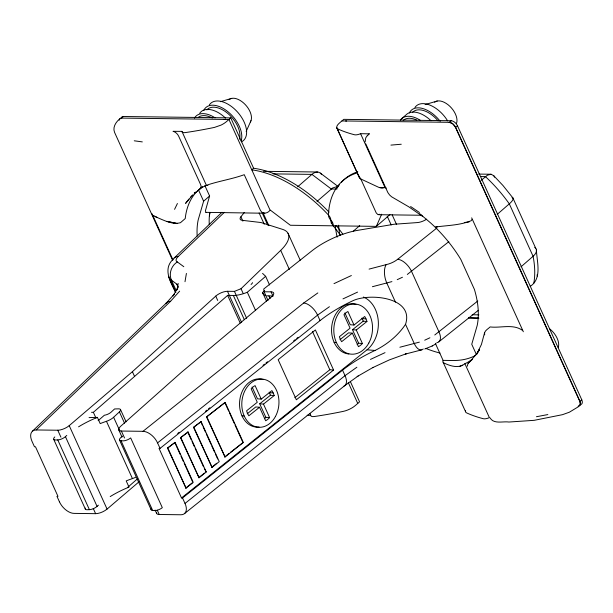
<?xml version="1.0" encoding="UTF-8"?>
<svg xmlns="http://www.w3.org/2000/svg" width="613" height="613" viewBox="0 0 613 613"><rect width="100%" height="100%" fill="white"/><g stroke="black" fill="none" stroke-linecap="round" stroke-linejoin="round"><path stroke-width="0.92" d="M522.046 330.078C512.729 323.748 500.492 328.231 490.124 326.936C488.017 329.097 483.496 331.043 484.668 334.867M530.26 286.332C542.352 278.532 536.835 261.513 536.39 249.828A15.616 7.54 -17.4 0 0 534.712 247.338M206.389 185.325A107.696 62.296 49 0 0 200.129 188.835L197.562 190.988L200.129 188.835A5.9 3.41 49 0 0 200.489 184.306L178.705 136.285A5.9 3.41 49 0 0 173.042 131.32L181.923 131.374L206.389 185.325C217.845 181.272 232.181 179.103 244.258 174.69L260.494 210.497C262.41 214.581 267.965 213.5 270.072 210.144L228.94 119.474L121.573 118.087A5.9 3.417 49 0 0 119.206 120.133M209.255 224.573A96.463 55.798 49 0 1 209.378 215.853L209.884 212.542M209.378 215.853L209.922 212.404M177.096 289.658L178.168 283.421M184.996 281.704L186.413 273.421M484.569 332.767L481.42 344.46L476.661 354.283L479.573 349.372L476.929 353.586M467.88 363.877L467.305 366.229M513.142 198.581L512.92 199.593A15.21 3.946 -30.1 0 1 509.326 203.853M119.366 119.75L120.056 118.6L121.642 118.087M359.517 176.176L359.586 178.061L360.59 178.881L378.803 187.363L381.263 187.892L385.048 187.632A107.696 62.296 49 0 1 386.313 188.061M204.888 185.616L209.6 195.999L205.501 210.466L205.73 212.351L264.778 213.24M209.6 195.999L203.608 201.217L198.183 219.937A96.463 55.798 49 0 0 197.179 236.043M177.165 289.819L177.824 287.604L173.065 295.972L174.613 293.719L165.725 303.711A13.57 8.605 46.3 0 1 170.598 301.259L179.632 291.144M270.364 210.144L290.37 225.262L333.288 225.814L331.395 223.025A5.9 3.41 49 0 1 330.821 220.343A5.9 3.41 49 0 0 328.514 215.102A109.152 63.139 49 0 0 251.782 169.832L253.598 168.253A109.152 63.139 49 0 1 329.02 212.129M174.575 209.339L177.418 203.501M405.538 324.331C414.518 296.999 368.995 292.769 352.559 300.883A70.802 26.52 -24.4 0 0 320.07 320.607L160.047 448.379L159.02 448.371L181.509 497.94L182.528 497.948L342.552 370.175A70.802 26.52 -24.4 0 1 375.041 350.452C387.125 344.46 398.021 335.595 405.538 324.331L414.227 343.487A13.57 6.513 78.4 0 0 423.238 349.012M357.663 172.751A109.152 63.139 49 0 0 328.484 215.102A5.9 3.41 49 0 0 330.936 220.343A5.9 3.41 49 0 1 332.805 223.048L333.434 225.814L376.351 226.373L381.661 214.205M246.165 131.443L251.008 120.661M471.895 219.515L471.282 220.657C460.493 225.201 448.095 225.346 436.533 226.871L435.613 226.718M478.378 351.379L479.573 349.372M367.179 135.672L365.731 137.933L365.156 141.871M171.977 260.433C163.165 270.026 170.843 283.007 175.686 292.34M470.508 360.773L469.734 361.823L470.822 360.49L468.064 363.517L469.451 361.816M188.888 199.118L185.586 203.37L193.041 194.627M289.382 269.482L280.708 250.357A44.251 16.574 -24.4 0 0 282.532 229.354L260.992 222.527L242.104 220.305A8.85 3.318 -24.4 0 1 240.909 216.787L244.365 212.412M469.865 361.701L477.328 352.958M118.983 119.566C115.466 122.677 112.577 127.65 114.57 132.377L172.575 260.241M190.375 197.371L191.969 195.723M59.438 501.809L56.955 496.331L57.974 496.346L35.485 446.777L34.466 446.762L31.983 441.283A13.593 7.862 49 0 1 36.167 429.958L57.768 430.226A8.85 3.318 -24.4 0 0 69.215 425.644L132.4 371.693L215.745 296.117A8.85 3.318 -24.4 0 1 227.477 291.29L234.442 291.382L241.024 288.723L280.708 250.357M174.299 257.904L221.96 212.282M172.728 260.127A13.57 8.605 46.3 0 1 178.268 256.441L224.343 212.336M32.558 431.069L166.629 302.715M36.167 429.943L170.598 301.259M89.069 417.606L97.383 417.376L100.203 423.606A47.201 17.685 -24.4 0 1 106.455 421.3A8.85 3.318 -24.4 0 0 113.62 417.254L119.405 411.882A5.9 2.207 -24.4 0 0 118.776 408.84L114.57 408.955L111.168 412.112A5.693 2.13 -24.4 0 1 104.379 415.231L98.126 420.679M121.573 118.087L123.382 116.508L230.756 117.895L253.598 168.253M230.756 117.895L226.549 121.558A11.8 4.421 -24.4 0 1 220.964 125.136L214.466 127.404A294.999 110.509 -24.4 0 1 185.387 132.577L184.107 132.669A7.08 2.651 -24.4 0 1 181.923 131.374M199.838 188.812L202.505 186.49M341.97 120.93L343.778 119.351L451.153 120.738A5.9 3.417 49 0 1 457.482 125.772L581.768 399.768A5.9 3.417 49 0 1 579.959 404.695M297.688 186.781L311.925 174.383C314.117 172.36 317.749 170.966 320.338 173.096L338.192 186.582M401.346 118.968L406.189 114.754A24.781 14.337 49 0 1 431.046 120.738M317.028 201.393L332.652 187.938L337.073 186.62M91.498 412.296L93.36 412.319L227.653 295.382L233.346 295.451A20.65 7.739 -24.4 0 0 235.76 295.343M236.626 295.244A20.65 7.739 -24.4 0 0 247.323 292.263L265.644 276.31L262.563 273.375M331.281 223.308L332.491 222.258M359.371 177.509L336.782 127.795L336.79 126.63A11.8 4.421 -24.4 0 1 339.472 123.014L341.862 120.93L449.337 122.316L451.153 120.738M266.494 301.106L262.571 292.462L264.686 290.616M578.143 406.273A5.9 3.417 49 0 0 579.959 401.346L455.666 127.351L457.482 125.772M353.303 231.201L359.708 225.622M127.489 487.542L137.596 478.738M481.19 180.337L487.427 175.195L491.044 174.245L493.718 175.693L502.921 185.448L512.851 197.861L535.816 248.48M497.197 214.397L509.303 203.853A103.252 59.722 49 0 0 485.458 176.621L480.715 176.559M520.981 266.831L533.088 256.288A15.21 7.318 -18.2 0 0 536.39 251.345L536.39 249.828M470.386 361.149L472.462 359.341M579.959 401.346L581.768 399.768M376.351 226.373L389.991 214.55M59.43 501.809A13.593 7.862 49 0 0 74.012 513.38L95.62 513.671A8.85 3.318 -24.4 0 0 107.068 509.089L139.021 481.803M426.648 219.178A8.85 3.318 -24.4 0 1 417.514 222.565L394.144 224.243L357.785 230.327A44.251 16.574 -24.4 0 0 312.025 250.763L263.72 289.014L264.096 291.765L271.061 291.849A8.85 3.318 -24.4 0 1 271.521 296.838L181.394 372.321L120.631 426.311A8.85 3.318 -24.4 0 0 121.374 431.046L142.982 431.322L303.726 302.975L317.833 292.93M160.047 448.379L157.556 442.9L317.58 315.128L329.426 306.699M177.724 433.437L179.218 432.242M205.401 411.338L206.895 410.143M208.397 408.948L209.891 407.752M263 365.348L264.502 364.153M265.996 362.957L267.49 361.762M293.673 340.859L295.167 339.663M296.661 338.468L298.163 337.273M369.072 269.107L386.175 264.64A11.8 4.421 -24.4 0 0 397.699 259.276L437.054 227.852M167.51 448.111L175.096 442.387L193.241 482.385L186.03 488.14L167.51 448.111L175.096 442.387M180.513 437.728L188.099 432.004L206.244 472.002L199.033 477.757L180.513 437.728L188.099 432.004M193.516 427.345L201.102 421.621L219.247 461.62L212.037 467.374L193.516 427.345L201.102 421.621M206.52 416.963L225.14 402.427L243.284 442.425L225.04 456.991L206.52 416.963L225.14 402.427M448.846 241.66L407.316 274.448M252.096 387.002L257.46 398.818L261.222 399.117L271.904 390.588A19.172 14.727 -85.4 0 1 274.164 395.569L263.483 404.105L259.72 403.798L265.843 417.307L269.613 417.606L263.483 404.105M344.889 312.906L350.245 324.729L354.015 325.028L364.697 316.5A19.172 14.727 -85.4 0 1 366.957 321.48L356.276 330.009L352.506 329.71L358.636 343.219L362.398 343.518L356.276 330.009M247.231 413.767L255.774 406.948L259.544 407.247L265.667 420.756A19.172 14.727 -85.4 0 0 269.613 417.606M259.72 403.798L270.402 395.27L274.164 395.569M340.023 339.679L348.567 332.851L352.329 333.158L358.459 346.667A19.172 14.727 -85.4 0 0 362.398 343.518M352.506 329.71L363.195 321.181L366.957 321.48M259.544 407.247L248.855 415.783A19.172 14.727 -85.4 0 1 246.595 410.794L257.284 402.266L251.154 388.757A19.172 14.727 -85.4 0 1 255.092 385.615L261.222 399.117M352.329 333.158L341.648 341.686A19.172 14.727 -85.4 0 1 339.387 336.706L350.077 328.177L343.947 314.668A19.172 14.727 -85.4 0 1 347.885 311.519L354.015 325.028M294.822 397.707L329.825 369.754L333.587 370.06L315.396 329.955L278.164 359.685L296.355 399.791L333.587 370.06M185.655 488.109L192.145 482.929M198.658 477.726L204.42 473.121M211.661 467.344L216.703 463.313M224.664 456.961L229.04 453.467M230.503 452.302L243.284 442.425M181.509 497.94L367.026 349.808A29.355 22.551 -85.4 0 0 378.29 321.189A29.355 22.551 -85.4 0 0 363.386 297.029M156.53 512.514A8.85 3.318 -24.4 0 0 159.227 514.491L180.835 514.767A13.593 7.862 49 0 0 185.026 503.434L345.042 375.654L356.881 367.225M184.436 513.648L344.943 385.485L358.184 375.991M477.795 300.998L434.77 334.982M438.916 341.786L478.324 310.324M578.434 406.71L569.354 412.22L562.473 414.679L534.191 420.326L508.913 422.035C502.982 421.085 493.802 424.464 490.078 417.882M470.309 361.532A5.9 3.41 49 0 1 471.175 360.176A107.696 62.296 49 0 1 464.915 363.693C458.922 368.781 450.478 366.107 444.141 363.08A11.8 4.421 -24.4 0 1 443.076 360.375L435.345 343.326M357.164 376.581L373.049 367.44L372.65 367.662L389.309 359.923L406.266 353.747L405.3 354.084L421.369 349.946M424.794 348.996L432.127 346.023L436.081 343.747M432.127 346.023L432.517 345.793M436.533 226.871L437.1 226.588M333.993 283.627L351.372 275.543M342.981 298.891L357.563 292.11M397.232 279.674L402.457 277.245M370.444 359.417L385.025 352.644M424.686 340.207L429.912 337.778M379.769 214.312L377.83 214.565L376.236 212.91L360.291 177.877M459.965 366.283L462.562 365.141M220.427 101.681L231.729 98.371M425.07 104.585L437.253 101.022M372.413 286.708L391.914 281.612M399.875 347.234L419.369 342.138M469.121 221.929L464.317 222.527M536.444 416.725L547.846 414.572M206.474 185.624L207.899 185.41M390.933 145.105L401.254 144.239M578.358 406.243L580.189 404.848L579.783 401.346L455.49 127.351L452.7 123.811L449.168 122.316M206.037 212.481L206.428 212.45M66.786 435.429A47.201 17.685 -24.4 0 0 65.43 436.648A5.9 2.207 -24.4 0 1 57.768 439.927L55.415 439.988A5.9 2.207 -24.4 0 1 54.787 436.946M98.425 505.173A47.201 17.685 -24.4 0 0 97.069 506.392A5.9 2.207 -24.4 0 1 89.406 509.671L87.054 509.732A5.9 2.207 -24.4 0 1 85.368 508.07M224.197 119.42L225.209 119.428M263.467 171.311L317.733 172.008M478.676 174.084L491.044 174.245M273 173.877L311.925 174.383L331.265 188.996L336.951 189.065M378.436 214.703L421.844 215.263M266.824 295.742A20.65 7.739 -24.4 0 0 268.923 295.91L272.716 295.956M472.171 314.768L478.853 314.86M443.076 360.375L452.823 360.498A107.696 62.296 49 0 0 475.719 355.341M345.602 120.976L346.613 120.999M336.782 127.795L337.962 128.998A294.999 110.509 -24.4 0 0 354.498 134.753L355.532 134.875A7.08 2.651 -24.4 0 0 360.574 133.68L369.509 133.856A5.9 3.41 49 0 0 367.754 135.81M468.401 317.978L478.899 318.193M307.159 415.262L310.73 415.338A7.08 2.651 -24.4 0 0 312.914 416.625L314.201 416.534A294.999 110.509 -24.4 0 0 343.272 411.369A11.8 4.421 -24.4 0 0 355.364 405.515L359.563 401.852L350.506 381.884M468.585 317.764L478.025 318.078M122.47 436.142A47.201 17.685 -24.4 0 1 121.022 437.368A5.9 2.207 -24.4 0 0 121.037 440.747L123.182 440.862A5.9 2.207 -24.4 0 0 130.676 437.927L162.315 507.671A5.9 2.207 -24.4 0 1 154.821 510.606L152.675 510.491A5.9 2.207 -24.4 0 1 151.135 509.005M379.593 187.624L383.125 187.9M362.214 318.568L365.984 318.867M334.108 342.33L336.368 342.514M367.026 349.808L375.041 350.452M269.421 392.657L273.191 392.956M241.989 415.882L244.25 416.066M206.244 472.002L204.29 468.493M134.262 140.798L142.316 141.902M153.304 215.408L157.472 217.584M154.966 216.581C162.614 219.577 172.031 225.124 180.398 222.726A4.82 1.747 -25 0 0 180.896 222.327L185.233 218.55A107.696 62.296 49 0 1 197.884 190.551M410.603 206.512L419.461 212.504M422.686 216.45L408.695 206.765L391.638 196.819L389.592 194.995L387.845 192.551L365.785 143.886M178.268 256.441A11.8 4.421 -24.4 0 0 177.326 261.943L183.816 266.716M169.502 278.746L176.904 284.187L178.077 286.608M419.698 213.699L430.617 222.933A96.463 55.798 49 0 1 460.838 259.475L474.393 289.367A96.463 55.798 49 0 1 477.175 325.557L471.742 344.276L476.454 354.651M320.338 173.096L321.373 174.215M493.718 175.693L494.584 177.172M509.303 203.853L533.088 256.288A103.252 59.722 49 0 1 533.816 283.229M471.681 217.86L523.341 331.756M360.574 133.68L385.048 187.632M464.915 363.693L489.389 417.637A7.08 2.651 -24.4 0 1 484.339 418.84L483.305 418.717A294.999 110.509 -24.4 0 1 466.769 412.963A11.8 4.421 -24.4 0 1 465.596 410.595M392.136 214.772L396.45 224.281M387.232 216.228L391.178 224.933M337.02 128.27L359.586 178.061M443.145 362.26L465.596 411.752M395.454 302.109L386.765 282.961A13.57 6.513 78.4 0 1 386.175 264.64M288.003 233.262L300.224 260.211M348.261 382.512L357.754 403.431M320.07 320.607L317.58 315.128A13.57 7.042 51.4 0 0 303.726 302.975M342.552 370.175L345.042 375.654A13.57 7.042 51.4 0 1 344 386.067M263.077 212.918L268.846 225.638M262.149 212.841L267.674 225.017M259.115 212.926L264.241 224.228M312.423 331.395L329.825 369.754M240.909 216.787L242.878 221.132M265.644 276.31L269.567 284.953M271.061 291.849L273.038 296.202M268.923 295.91L270.095 298.508M264.096 291.765L268.034 300.454M309.94 413.599L310.73 415.338M247.323 292.263L255.56 310.423M198.512 189.969L203.608 201.217M241.024 288.723L242.993 293.068M234.442 291.382L246.671 318.323M233.346 295.451L244.326 319.664M227.477 291.29L241.668 322.584M227.653 295.382L240.204 323.051M215.745 296.117L217.715 300.462M152.009 213.738L172.912 259.812M176.199 290.631L171.456 280.179A13.57 11.938 -66 0 1 177.326 261.943M224.756 402.396L228.703 411.093M229.492 412.833L234.227 423.269M235.017 425.008L242.901 442.394M206.895 416.993L225.04 456.991M200.727 421.591L202.305 425.07M203.087 426.809L205.455 432.027M206.244 433.766L210.979 444.195M211.769 445.935L214.527 452.026M215.316 453.766L217.684 458.984M193.892 427.376L212.037 467.374M187.724 431.973L191.271 439.797M192.061 441.536L194.428 446.754M195.218 448.494L203.501 466.754M180.889 437.759L199.033 477.757M174.72 442.356L180.237 454.532M181.027 456.271L183.394 461.489M184.184 463.221L192.467 481.489M167.885 448.141L186.03 488.14M132.4 371.693L134.377 376.037M182.528 497.948L185.011 503.434M120.562 409.683L126.079 421.836M119.405 411.882L124.523 423.169M121.374 431.046L124.531 437.996M157.257 510.146L159.227 514.491M113.62 417.254L119.918 431.138M118.845 430.111L122.002 437.069M155.12 510.077L156.698 513.556M121.037 440.747L152.675 510.491M119.497 440.011L151.135 509.755M106.455 421.3L132.446 478.592A8.85 3.318 -24.4 0 0 135.649 477.228M93.36 412.319L95.95 418.028M69.215 425.644L107.068 509.089M65.43 436.648L97.069 506.392M57.768 430.226L60.917 437.176M93.253 508.453L95.62 513.671M57.768 439.927L89.406 509.671M53.745 439.398L85.383 509.142M175.678 292.194L168.721 276.731L175.762 292.401M176.904 284.187L178.153 287.397M537.203 274.593L537.226 276.057M336.338 225.638A103.252 59.722 49 0 1 342.859 234.243M332.982 225.576A98.823 57.162 49 0 1 340.621 235.553M121.167 117.934A5.9 3.417 49 0 1 123.382 116.508M132.446 478.592A47.201 17.685 -24.4 0 0 126.194 480.891L129.021 487.12A47.201 17.685 -24.4 0 0 110.194 496.584M252.571 282.67A7.302 2.736 -24.4 0 1 251.077 284.455M78.556 426.84A47.201 17.685 -24.4 0 1 97.383 417.376M265.107 295.297A20.65 7.739 -24.4 0 1 262.571 292.462M434.648 102.248A15.494 8.965 49 0 1 449.934 106.386A15.494 8.965 49 0 1 456.524 123.313M414.909 107.497A24.781 14.337 49 0 1 447.636 120.876M409.3 113.076A24.781 14.337 49 0 1 440.211 121.328M403.216 120.439A22.42 12.973 49 0 1 416.595 120.002M400.389 120.14A24.781 14.337 49 0 1 420.602 120.493M412.296 112.623A22.42 12.973 49 0 1 438.134 120.914M229.124 99.597A15.494 8.965 49 0 1 245.261 104.593A15.494 8.965 49 0 1 250.342 121.979M209.385 104.846A24.781 14.337 49 0 1 237.905 112.478A24.781 14.337 49 0 1 241.576 141.787M203.784 110.424A24.781 14.337 49 0 1 228.113 111.873A24.781 14.337 49 0 1 241.047 141.067M198.428 117.19A22.42 12.973 49 0 1 212.359 117.98M199.708 113.275A24.781 14.337 49 0 1 225.53 118.087M194.459 118.148A24.781 14.337 49 0 1 215.086 117.842M206.842 109.903A22.42 12.973 49 0 1 228.818 114.317A22.42 12.973 49 0 1 239.392 139.251M337.158 237.131A103.252 59.722 49 0 1 335.28 225.622M512.039 197.455A15.616 4 -30.8 0 1 513.158 198.574M339.993 235.545A98.823 57.162 49 0 1 338.591 225.193M440.004 353.027A109.152 63.139 49 0 1 425.782 348.391M449.337 122.316A5.9 3.417 49 0 1 455.666 127.351M337.035 188.26A109.152 63.139 49 0 1 339.617 184.459M341.364 182.36A109.152 63.139 49 0 1 357.785 171.701M549.83 328.989A15.494 8.965 49 0 1 558.221 347.494M361.984 318.07A19.172 14.727 -85.4 0 1 363.195 321.181M358.636 343.219A19.172 14.727 -85.4 0 1 357.141 344.659M269.191 392.159A19.172 14.727 -85.4 0 1 270.402 395.27M265.843 417.307A19.172 14.727 -85.4 0 1 264.356 418.748M259.038 427.023A24.152 18.551 -85.4 0 1 239.637 401.438A24.152 18.551 -85.4 0 1 262.985 379.478M348.835 353.985A25.164 19.332 -85.4 0 1 331.878 325.319A25.164 19.332 -85.4 0 1 355.984 304.4M142.982 431.337A13.593 7.862 49 0 1 157.564 442.9M436.847 342.69A13.57 7.042 51.4 0 0 439.015 331.955L411.561 271.429A13.57 7.042 51.4 0 0 397.699 259.276M195.769 192.444L194.183 193.087L196.198 192.099L195.003 192.474L195.769 192.444M177.203 223.576L167.096 221.393L177.203 223.576M275.39 416.572A24.152 18.551 -85.4 0 0 262.379 379.118A24.152 18.551 -85.4 0 0 243.376 413.859A24.152 18.551 -85.4 0 0 275.39 416.572M368.811 343.042A25.164 19.332 -85.4 0 0 355.256 304.017A25.164 19.332 -85.4 0 0 335.457 340.215A25.164 19.332 -85.4 0 0 368.811 343.042"/></g></svg>
